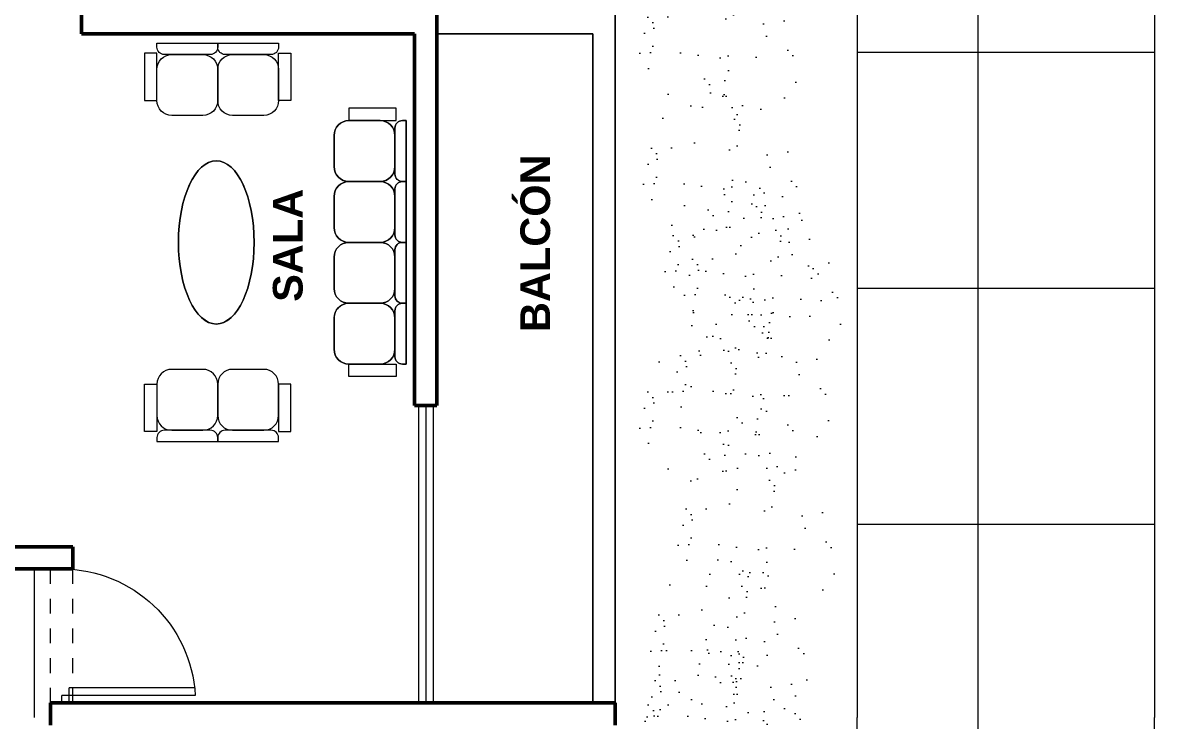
# Model space of a CAD drawing. Header units: millimetres. Extents: x 287 to 445, y 520 to 576.
# Drawn here: x 360.89 to 368.5, y 543.19 to 547.89 of the extents above; entities that cross this region are included whole.
import ezdxf

# ---------------------------------------------------------------- set-up
doc = ezdxf.new("R2010")
doc.units = ezdxf.units.MM
doc.header["$LTSCALE"] = 0.015
doc.linetypes.add('DASHED2', pattern=[9.525, 6.35, -3.175])
for name, color, linetype, lineweight in [('Muebles', 11, 'Continuous', 20), ('Muros', 41, 'Continuous', 60), ('Muros Bajos', 20, 'Continuous', 30), ('pasto', 56, 'Continuous', 5), ('PISOS', 7, 'Continuous', 18), ('Proyecciones', 46, 'Continuous', 0), ('Puertas', 31, 'Continuous', 20), ('Texto', 133, 'Continuous', 20), ('Ventanas', 130, 'Continuous', 20)]:
    doc.layers.add(name, color=color, linetype=linetype, lineweight=lineweight)
pattern_1 = [(90, (-204.1842, 203.2016), (1.5875, 1e-16), []), (7e-15, (-204.1842, 203.2016), (2e-16, -1.5875), [])]

# ---------------------------------------------------------------- blocks, each defined once
blk = doc.blocks.new('sala')
at = {"layer": 'Muebles'}
for p, q in [((416.5438, 543.2068), (416.5438, 543.2899)), ((416.5438, 543.2899), (416.8621, 543.2899)), ((416.8621, 543.2899), (416.8621, 543.2068)), ((416.4759, 543.2068), (416.4759, 542.7973)), ((416.5026, 543.2068), (416.4759, 543.2068)), ((416.8621, 543.2068), (416.5438, 543.2068)), ((416.5526, 542.8473), (416.5526, 543.1568)), ((416.8621, 543.2068), (416.6526, 543.2068)), ((416.5526, 543.1068), (416.5526, 542.8973)), ((416.9621, 542.8973), (416.9621, 543.1068)), ((416.4759, 542.7973), (416.4759, 542.3878)), ((416.5026, 542.7973), (416.4759, 542.7973)), ((416.4759, 542.7973), (416.5026, 542.7973)), ((416.8621, 542.7973), (416.6526, 542.7973)), ((416.6526, 542.7973), (416.8621, 542.7973)), ((416.5526, 542.4378), (416.5526, 542.7473)), ((416.5526, 542.6973), (416.5526, 542.4878)), ((416.9621, 542.4878), (416.9621, 542.6973)), ((416.4759, 542.3878), (416.5026, 542.3878)), ((416.8621, 542.3878), (416.5438, 542.3878)), ((416.5438, 542.3878), (416.5438, 542.3047)), ((416.6526, 542.3878), (416.8621, 542.3878)), ((416.8621, 542.3047), (416.8621, 542.3878)), ((416.5438, 542.3047), (416.8621, 542.3047)), ((417.0972, 542.0143), (417.3068, 542.0143)), ((417.5068, 542.0143), (417.7163, 542.0143)), ((417.9163, 542.0143), (418.1258, 542.0143)), ((418.3258, 542.0143), (418.5353, 542.0143)), ((416.9142, 541.596), (416.9142, 541.9143)), ((416.9142, 541.9143), (416.9972, 541.9143)), ((416.9972, 541.7048), (416.9972, 541.9143)), ((416.9972, 541.9143), (416.9972, 541.596)), ((417.4068, 541.7048), (417.4068, 541.9143)), ((417.4068, 541.9143), (417.4068, 541.7048)), ((417.8163, 541.7048), (417.8163, 541.9143)), ((417.8163, 541.9143), (417.8163, 541.7048)), ((418.2258, 541.7048), (418.2258, 541.9143)), ((418.2258, 541.9143), (418.2258, 541.7048)), ((418.6353, 541.9143), (418.6353, 541.7048)), ((418.6353, 541.9143), (418.6353, 541.596)), ((418.7184, 541.9143), (418.6353, 541.9143)), ((418.7184, 541.596), (418.7184, 541.9143)), ((416.9972, 541.596), (416.9142, 541.596)), ((416.9972, 541.5281), (416.9972, 541.5548)), ((417.0472, 541.6048), (417.3568, 541.6048)), ((417.3068, 541.6048), (417.0972, 541.6048)), ((417.4068, 541.5281), (417.4068, 541.5548)), ((417.4068, 541.5548), (417.4068, 541.5281)), ((417.4568, 541.6048), (417.7663, 541.6048)), ((417.7163, 541.6048), (417.5068, 541.6048)), ((417.8163, 541.5281), (417.8163, 541.5548)), ((417.8163, 541.5548), (417.8163, 541.5281)), ((417.8663, 541.6048), (418.1758, 541.6048)), ((418.1258, 541.6048), (417.9163, 541.6048)), ((418.2258, 541.5281), (418.2258, 541.5548)), ((418.2258, 541.5548), (418.2258, 541.5281)), ((418.2758, 541.6048), (418.5853, 541.6048)), ((418.5353, 541.6048), (418.3258, 541.6048)), ((418.6353, 541.596), (418.7184, 541.596)), ((418.6353, 541.5548), (418.6353, 541.5281)), ((417.4068, 541.5281), (416.9972, 541.5281)), ((417.8163, 541.5281), (417.4068, 541.5281)), ((418.2258, 541.5281), (417.8163, 541.5281)), ((418.6353, 541.5281), (418.2258, 541.5281))]:
    blk.add_line(p, q, dxfattribs=at)
for centre, radius, start, end in [((416.5026, 543.1568), 0.05, 0, 90), ((416.6526, 543.1068), 0.1, 90, 180), ((416.8621, 543.1068), 0.1, 0, 90), ((416.5026, 542.8473), 0.05, 270, 0), ((416.6526, 542.8973), 0.1, 180, 270), ((416.8621, 542.8973), 0.1, 270, 0), ((416.5026, 542.7473), 0.05, 0, 90), ((416.6526, 542.6973), 0.1, 90, 180), ((416.8621, 542.6973), 0.1, 0, 90), ((416.6526, 542.4878), 0.1, 180, 270), ((416.8621, 542.4878), 0.1, 270, 0), ((416.5026, 542.4378), 0.05, 270, 0), ((417.0972, 541.9143), 0.1, 90, 180), ((417.3068, 541.9143), 0.1, 360, 90), ((417.5068, 541.9143), 0.1, 90, 180), ((417.7163, 541.9143), 0.1, 0, 90), ((417.9163, 541.9143), 0.1, 90, 180), ((418.1258, 541.9143), 0.1, 0, 90), ((418.3258, 541.9143), 0.1, 90, 180), ((418.5353, 541.9143), 0.1, 0, 90), ((417.0972, 541.7048), 0.1, 180, 270), ((417.3068, 541.7048), 0.1, 270, 0), ((417.5068, 541.7048), 0.1, 180, 270), ((417.7163, 541.7048), 0.1, 270, 360), ((417.9163, 541.7048), 0.1, 180, 270), ((418.1258, 541.7048), 0.1, 270, 360), ((418.3258, 541.7048), 0.1, 180, 270), ((418.5353, 541.7048), 0.1, 270, 0), ((417.0472, 541.5548), 0.05, 90, 180), ((417.3568, 541.5548), 0.05, 0, 90), ((417.4568, 541.5548), 0.05, 90, 180), ((417.7663, 541.5548), 0.05, 360, 90), ((417.8663, 541.5548), 0.05, 90, 180), ((418.1758, 541.5548), 0.05, 360, 90), ((418.2758, 541.5548), 0.05, 90, 180), ((418.5853, 541.5548), 0.05, 0, 90)]:
    blk.add_arc(centre, radius, start, end, dxfattribs=at)
blk.add_ellipse((417.8163, 542.807), major_axis=(-0.5491, 0), ratio=0.464286, dxfattribs=at)
blk = doc.blocks.new('p04')
at = {"layer": 'Proyecciones', "linetype": 'DASHED2'}
for p, q in [((451.0947, 543.0787), (451.9947, 543.0787)), ((451.0947, 542.9287), (451.9947, 542.9287))]:
    blk.add_line(p, q, dxfattribs=at)
at = {"layer": 'Puertas'}
for p, q in [((451.1447, 543.9023), (451.1447, 543.0037)), ((451.1947, 543.8981), (451.1947, 543.0537)), ((451.0947, 543.0537), (451.1947, 543.0537)), ((451.0947, 543.0037), (451.1447, 543.0037))]:
    blk.add_line(p, q, dxfattribs=at)
blk.add_arc((451.0947, 543.0037), 0.9, 0, 86.81526, dxfattribs=at)

msp = doc.modelspace()

# ---------------------------------------------------------------- hatches: boundary and pattern name
at = {"layer": 'pasto', "ltscale": 0.3}
h = msp.add_hatch(dxfattribs=at)
h.set_pattern_fill('AR-SAND', color=256, scale=0.008, angle=90, style=0)
h.set_pattern_definition([(52.5, (145.71938, 563.65863), (0.3915306, -0.01280025), [0, -0.308864, 0, -0.34544, 0, -0.3302]), (82.5, (145.7194, 563.65863), (0.5734601, 0.3596186), [0, -0.166624, 0, -0.278384, 0, -0.10668]), (122.5, (145.71938, 563.4087), (0.00114975, 0.6327939), [0, -0.1016, 0, -0.36576, 0, -0.47752]), (132.5, (145.7194, 563.4087), (0.1783435, 0.6108452), [0, -0.0508, 0, -0.239776, 0, -0.27432])])
edge = h.paths.add_edge_path()
edge.add_arc((365.5738, 547.7227), 0.5882, 90, 450, ccw=False)
h = msp.add_hatch(dxfattribs=at)
h.set_pattern_fill('AR-SAND', color=256, scale=0.008, angle=90, style=0)
h.set_pattern_definition([(52.5, (145.74382, 562.7774), (0.3915306, -0.01280025), [0, -0.308864, 0, -0.34544, 0, -0.3302]), (82.5, (145.7438, 562.7774), (0.5734601, 0.3596186), [0, -0.166624, 0, -0.278384, 0, -0.10668]), (122.5, (145.74382, 562.52745), (0.00114975, 0.6327939), [0, -0.1016, 0, -0.36576, 0, -0.47752]), (132.5, (145.7438, 562.52745), (0.1783435, 0.6108452), [0, -0.0508, 0, -0.239776, 0, -0.27432])])
edge = h.paths.add_edge_path()
edge.add_arc((365.5983, 546.8415), 0.5882, 90, 450, ccw=False)
h = msp.add_hatch(dxfattribs=at)
h.set_pattern_fill('AR-SAND', color=256, scale=0.008, angle=90, style=0)
h.set_pattern_definition([(52.5, (145.8905, 562.1899), (0.3915306, -0.01280025), [0, -0.308864, 0, -0.34544, 0, -0.3302]), (82.5, (145.8905, 562.1899), (0.5734601, 0.3596186), [0, -0.166624, 0, -0.278384, 0, -0.10668]), (122.5, (145.8905, 561.93996), (0.00114975, 0.6327939), [0, -0.1016, 0, -0.36576, 0, -0.47752]), (132.5, (145.8905, 561.93996), (0.1783435, 0.6108452), [0, -0.0508, 0, -0.239776, 0, -0.27432])])
edge = h.paths.add_edge_path()
edge.add_arc((365.7449, 546.254), 0.5882, 90, 450, ccw=False)
h = msp.add_hatch(dxfattribs=at)
h.set_pattern_fill('AR-SAND', color=256, scale=0.008, angle=90, style=0)
h.set_pattern_definition([(52.5, (146.0204, 562.0307), (0.3915306, -0.01280025), [0, -0.308864, 0, -0.34544, 0, -0.3302]), (82.5, (146.0204, 562.0307), (0.5734601, 0.3596186), [0, -0.166624, 0, -0.278384, 0, -0.10668]), (122.5, (146.0204, 561.78076), (0.00114975, 0.6327939), [0, -0.1016, 0, -0.36576, 0, -0.47752]), (132.5, (146.0204, 561.78076), (0.1783435, 0.6108452), [0, -0.0508, 0, -0.239776, 0, -0.27432])])
edge = h.paths.add_edge_path()
edge.add_arc((365.8749, 546.0948), 0.5882, 90, 450, ccw=False)
h = msp.add_hatch(dxfattribs=at)
h.set_pattern_fill('AR-SAND', color=256, scale=0.008, angle=90, style=0)
h.set_pattern_definition([(52.5, (145.93937, 561.3821), (0.3915306, -0.01280025), [0, -0.308864, 0, -0.34544, 0, -0.3302]), (82.5, (145.93937, 561.3821), (0.5734601, 0.3596186), [0, -0.166624, 0, -0.278384, 0, -0.10668]), (122.5, (145.93937, 561.13215), (0.00114975, 0.6327939), [0, -0.1016, 0, -0.36576, 0, -0.47752]), (132.5, (145.9394, 561.13215), (0.1783435, 0.6108452), [0, -0.0508, 0, -0.239776, 0, -0.27432])])
edge = h.paths.add_edge_path()
edge.add_arc((365.7938, 545.4462), 0.5882, 90, 450, ccw=False)
h = msp.add_hatch(dxfattribs=at)
h.set_pattern_fill('AR-SAND', color=256, scale=0.008, angle=90, style=0)
h.set_pattern_definition([(52.5, (145.71938, 561.1373), (0.3915306, -0.01280025), [0, -0.308864, 0, -0.34544, 0, -0.3302]), (82.5, (145.7194, 561.1373), (0.5734601, 0.3596186), [0, -0.166624, 0, -0.278384, 0, -0.10668]), (122.5, (145.71938, 560.88736), (0.00114975, 0.6327939), [0, -0.1016, 0, -0.36576, 0, -0.47752]), (132.5, (145.7194, 560.88736), (0.1783435, 0.6108452), [0, -0.0508, 0, -0.239776, 0, -0.27432])])
edge = h.paths.add_edge_path()
edge.add_arc((365.5738, 545.2014), 0.5882, 90, 450, ccw=False)
h = msp.add_hatch(dxfattribs=at)
h.set_pattern_fill('AR-SAND', color=256, scale=0.008, angle=90, style=0)
h.set_pattern_definition([(52.5, (145.97775, 560.34976), (0.3915306, -0.01280025), [0, -0.308864, 0, -0.34544, 0, -0.3302]), (82.5, (145.97775, 560.34976), (0.5734601, 0.3596186), [0, -0.166624, 0, -0.278384, 0, -0.10668]), (122.5, (145.97775, 560.09982), (0.00114975, 0.6327939), [0, -0.1016, 0, -0.36576, 0, -0.47752]), (132.5, (145.97775, 560.0998), (0.1783435, 0.6108452), [0, -0.0508, 0, -0.239776, 0, -0.27432])])
edge = h.paths.add_edge_path()
edge.add_arc((365.8322, 544.4139), 0.5882, 90, 450, ccw=False)
h = msp.add_hatch(dxfattribs=at)
h.set_pattern_fill('AR-SAND', color=256, scale=0.008, angle=90, style=0)
h.set_pattern_definition([(52.5, (145.79278, 559.63633), (0.3915306, -0.01280025), [0, -0.308864, 0, -0.34544, 0, -0.3302]), (82.5, (145.7928, 559.63633), (0.5734601, 0.3596186), [0, -0.166624, 0, -0.278384, 0, -0.10668]), (122.5, (145.79278, 559.3864), (0.00114975, 0.6327939), [0, -0.1016, 0, -0.36576, 0, -0.47752]), (132.5, (145.7928, 559.3864), (0.1783435, 0.6108452), [0, -0.0508, 0, -0.239776, 0, -0.27432])])
edge = h.paths.add_edge_path()
edge.add_arc((365.6472, 543.7004), 0.5882, 90, 450, ccw=False)
h = msp.add_hatch(dxfattribs=at)
h.set_pattern_fill('AR-SAND', color=256, scale=0.008, angle=90, style=0)
h.set_pattern_definition([(52.5, (145.76833, 559.1957), (0.3915306, -0.01280025), [0, -0.308864, 0, -0.34544, 0, -0.3302]), (82.5, (145.76833, 559.1957), (0.5734601, 0.3596186), [0, -0.166624, 0, -0.278384, 0, -0.10668]), (122.5, (145.76833, 558.94578), (0.00114975, 0.6327939), [0, -0.1016, 0, -0.36576, 0, -0.47752]), (132.5, (145.76833, 558.9458), (0.1783435, 0.6108452), [0, -0.0508, 0, -0.239776, 0, -0.27432])])
edge = h.paths.add_edge_path()
edge.add_arc((365.6228, 543.2598), 0.5882, 90, 450, ccw=False)
h = msp.add_hatch(dxfattribs=at)
h.set_pattern_fill('AR-SAND', color=256, scale=0.008, angle=90, style=0)
h.set_pattern_definition([(52.5, (145.72238, 559.03165), (0.3915306, -0.01280025), [0, -0.308864, 0, -0.34544, 0, -0.3302]), (82.5, (145.7224, 559.03165), (0.5734601, 0.3596186), [0, -0.166624, 0, -0.278384, 0, -0.10668]), (122.5, (145.7224, 558.7817), (0.00114975, 0.6327939), [0, -0.1016, 0, -0.36576, 0, -0.47752]), (132.5, (145.7224, 558.7817), (0.1783435, 0.6108452), [0, -0.0508, 0, -0.239776, 0, -0.27432])])
edge = h.paths.add_edge_path()
edge.add_arc((365.5768, 543.0957), 0.5882, 90, 450, ccw=False)
at = {"layer": 'PISOS'}
h = msp.add_hatch(dxfattribs=at)
h.set_pattern_fill('NET', color=256, scale=0.5, angle=90, style=0)
h.set_pattern_definition(pattern_1)
h.paths.add_polyline_path([(368.503, 548.9131), (368.503, 543.2128), (366.503, 543.2128), (366.503, 549.4962)])
h = msp.add_hatch(dxfattribs=at)
h.set_pattern_fill('NET', color=256, scale=0.5, angle=90, style=0)
h.set_pattern_definition(pattern_1)
h.paths.add_polyline_path([(357.1245, 544.5878), (357.1245, 544.2128), (358.2745, 544.2128), (358.6449, 544.2128), (358.6449, 543.2128), (356.1245, 543.2128), (356.1245, 543.6878), (356.1245, 544.0878, 1), (356.1245, 544.1878), (356.1245, 544.5878)])
h.paths.add_polyline_path([(360.2245, 544.2128), (361.0745, 544.2128), (361.0745, 543.3128), (361.0745, 543.2128), (358.6449, 543.2128), (358.6449, 544.2128)])
h = msp.add_hatch(dxfattribs=at)
h.set_pattern_fill('NET', color=256, scale=0.5, angle=90, style=0)
h.set_pattern_definition([(270, (-204.1842, 883.2239), (1.5875, 1e-16), []), (7e-15, (-204.1842, 883.2239), (0, 1.5875), [])])
h.paths.add_polyline_path([(368.503, 537.5125), (368.503, 543.2128), (366.503, 543.2128), (366.503, 536.9294)])

# ---------------------------------------------------------------- linework, layer by layer
at = {"layer": 'Muros'}
for p, q in [((363.6745, 547.8131), (363.6745, 549.2631)), ((361.2832, 547.8131), (361.2832, 547.9631)), ((363.5245, 547.8131), (361.2832, 547.8131)), ((363.5245, 545.3128), (363.5245, 547.8131)), ((363.6745, 545.3128), (363.6745, 547.8131)), ((363.5245, 545.3128), (363.6745, 545.3128)), ((360.2245, 544.3628), (361.2245, 544.3628)), ((361.2245, 544.3628), (361.2245, 544.2128)), ((360.2245, 544.2128), (361.2245, 544.2128)), ((361.0745, 543.1628), (361.0745, 543.3128)), ((361.0745, 543.3128), (363.6745, 543.3128)), ((363.6745, 543.3128), (364.8745, 543.3128)), ((364.8745, 543.3128), (364.8745, 543.2378)), ((364.8745, 543.1628), (364.8745, 543.2378))]:
    msp.add_line(p, q, dxfattribs=at)
at = {"layer": 'Muros Bajos'}
for p, q in [((364.8745, 547.8131), (364.8745, 547.9631)), ((364.7245, 547.8131), (363.6745, 547.8131)), ((364.7245, 543.3128), (364.7245, 547.8131)), ((364.8745, 543.3128), (364.8745, 547.8131))]:
    msp.add_line(p, q, dxfattribs=at)
at = {"layer": 'PISOS'}
for p, q in [((366.503, 563.0194), (366.503, 543.2128)), ((368.503, 563.0194), (368.503, 543.2128)), ((366.503, 523.4061), (366.503, 543.2128)), ((368.503, 523.4061), (368.503, 543.2128))]:
    msp.add_line(p, q, dxfattribs=at)
at = {"layer": 'Ventanas'}
for p, q in [((363.5495, 545.3128), (363.5495, 543.3128)), ((363.5995, 545.3128), (363.5995, 543.3128)), ((363.6495, 545.3128), (363.6495, 543.3128))]:
    msp.add_line(p, q, dxfattribs=at)

# ---------------------------------------------------------------- block references
at = {"layer": 'Muebles', "xscale": -1, "rotation": 90}
msp.add_blockref('sala', (904.9967, 964.2261), dxfattribs=at)
at = {"layer": 'Muebles', "rotation": 90}
msp.add_blockref('sala', (904.9967, 128.5936), dxfattribs=at)
at = {"layer": 'Puertas', "xscale": -1, "rotation": 270}
msp.add_blockref('p04', (-181.8541, 92.2181), dxfattribs=at)

# ---------------------------------------------------------------- texts
at = {"layer": 'Texto', "char_height": 0.1, "width": 1.072698, "attachment_point": 8, "rotation": 90}
for s, insert in [('{\\fArial|b1|i0|c0|p34;\\H2x;BALCÓN}', (364.4391, 546.4041)), ('{\\fArial|b1|i0|c0|p34;\\H2x;SALA}', (362.7735, 546.3901))]:
    msp.add_mtext(s, dxfattribs=dict(at, insert=insert))

doc.saveas('drawing.dxf')
